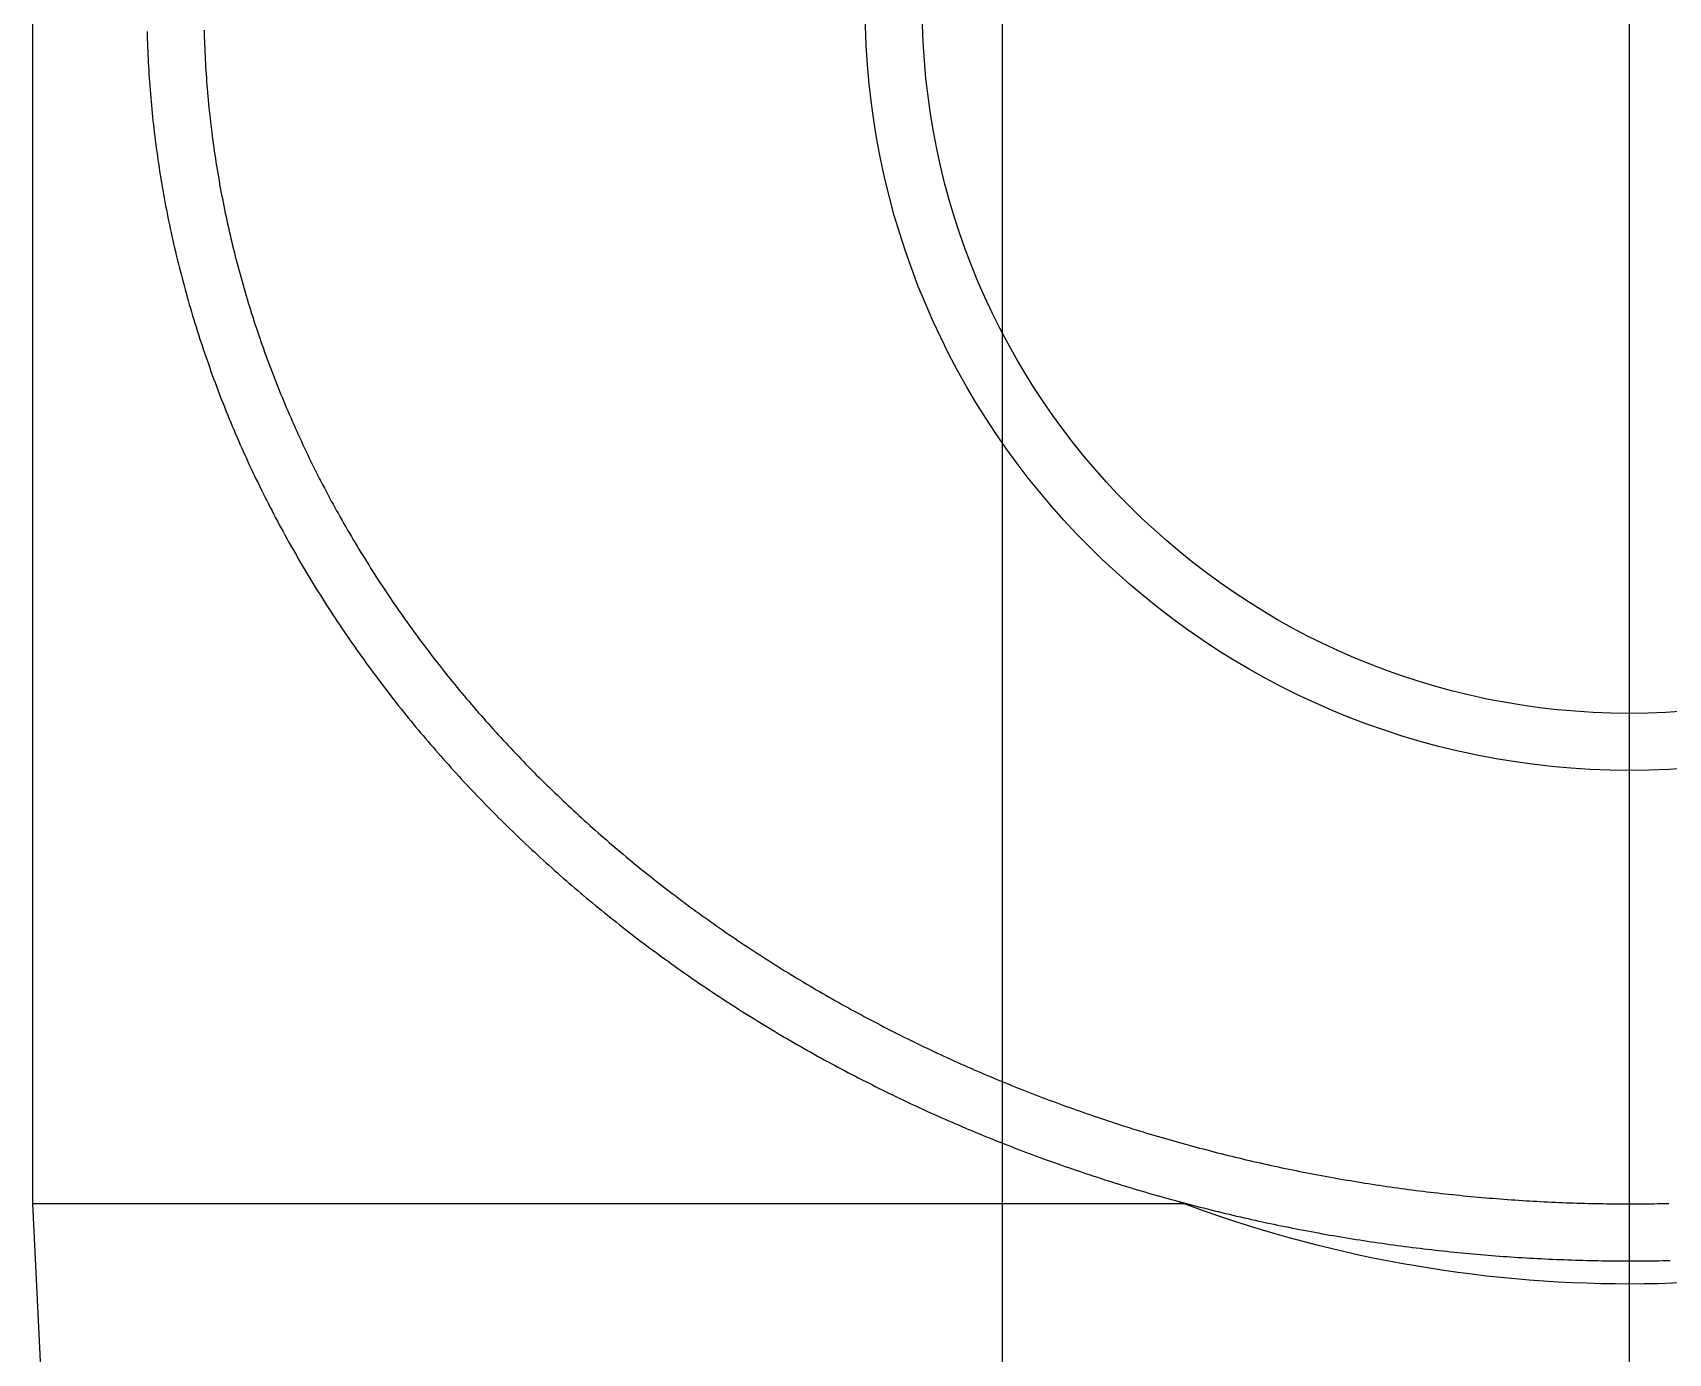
# Model space of a CAD drawing. Extents: x -33.7 to 31.6, y -34.1 to 11.8.
# Drawn here: x 16.13 to 23.3, y -5.9 to -0.12 of the extents above; entities that cross this region are included whole.
import ezdxf

# ---------------------------------------------------------------- set-up
doc = ezdxf.new("R2010")
doc.units = 0
doc.linetypes.add('CENTER', pattern=[50.8, 31.75, -6.35, 6.35, -6.35])
doc.linetypes.add('DASHED', pattern=[19.05, 12.7, -6.35])
doc.layers.get('0').update_dxf_attribs({"linetype": 'CONTINUOUS'})
doc.layers.add('CENTER', color=1, linetype='CENTER')

msp = doc.modelspace()

# ---------------------------------------------------------------- linework, layer by layer
at = {"color": 3, "linetype": 'DASHED'}
msp.add_line((20.3824, 6.25), (20.3824, -16.25), dxfattribs=at)
at = {"color": 7, "linetype": 'CONTINUOUS'}
for p, q in [((16.1324, -5.25), (16.1324, 5.25)), ((21.1837, -5.25), (16.1324, -5.25)), ((16.2324, -7.25), (16.1324, -5.25))]:
    msp.add_line(p, q, dxfattribs=at)
at = {"color": 7}
for points in [[(16.6338, -0.1109, 0), (16.6342, -0.1279, 0), (16.6347, -0.145, 0), (16.6353, -0.1621, 0), (16.6359, -0.1791, 0), (16.6366, -0.1962, 0), (16.6374, -0.2132, 0), (16.6382, -0.2303, 0), (16.6391, -0.2473, 0), (16.64, -0.2644, 0), (16.641, -0.2814, 0), (16.6421, -0.2984, 0), (16.6432, -0.3155, 0), (16.6444, -0.3325, 0), (16.6456, -0.3495, 0), (16.647, -0.3665, 0), (16.6483, -0.3836, 0), (16.6498, -0.4006, 0), (16.6513, -0.4176, 0), (16.6528, -0.4346, 0), (16.6545, -0.4516, 0), (16.6561, -0.4686, 0), (16.6579, -0.4856, 0), (16.6597, -0.5026, 0), (16.6616, -0.5196, 0), (16.6635, -0.5365, 0), (16.6655, -0.5535, 0), (16.6676, -0.5705, 0), (16.6697, -0.5874, 0), (16.6719, -0.6044, 0), (16.6741, -0.6213, 0), (16.6764, -0.6382, 0), (16.6788, -0.6552, 0), (16.6812, -0.6721, 0), (16.6837, -0.689, 0), (16.6863, -0.7059, 0), (16.6889, -0.7228, 0), (16.6915, -0.7397, 0), (16.6943, -0.7566, 0), (16.6971, -0.7734, 0), (16.6999, -0.7903, 0), (16.7029, -0.8072, 0), (16.7058, -0.824, 0), (16.7089, -0.8408, 0), (16.712, -0.8576, 0), (16.7151, -0.8745, 0), (16.7184, -0.8913, 0), (16.7217, -0.9081, 0), (16.725, -0.9248, 0), (16.7284, -0.9416, 0), (16.7319, -0.9584, 0), (16.7354, -0.9751, 0), (16.739, -0.9919, 0), (16.7427, -1.0086, 0), (16.7464, -1.0253, 0), (16.7502, -1.042, 0), (16.754, -1.0587, 0), (16.7579, -1.0754, 0), (16.7619, -1.092, 0), (16.7659, -1.1087, 0), (16.77, -1.1253, 0), (16.7741, -1.142, 0), (16.7783, -1.1585, 0), (16.7826, -1.1751, 0), (16.7869, -1.1917, 0), (16.7913, -1.2083, 0), (16.7957, -1.2248, 0), (16.8002, -1.2414, 0), (16.8048, -1.2579, 0), (16.8094, -1.2744, 0), (16.8141, -1.2909, 0), (16.8188, -1.3074, 0), (16.8236, -1.3238, 0), (16.8284, -1.3403, 0), (16.8334, -1.3567, 0), (16.8383, -1.3731, 0), (16.8434, -1.3895, 0), (16.8484, -1.4058, 0), (16.8536, -1.4222, 0), (16.8588, -1.4385, 0), (16.8641, -1.4548, 0), (16.8694, -1.4711, 0), (16.8747, -1.4874, 0), (16.8802, -1.5037, 0), (16.8857, -1.5199, 0), (16.8912, -1.5361, 0), (16.8968, -1.5523, 0), (16.9025, -1.5685, 0), (16.9082, -1.5847, 0), (16.914, -1.6009, 0), (16.9198, -1.617, 0), (16.9257, -1.6331, 0), (16.9316, -1.6491, 0), (16.9376, -1.6652, 0), (16.9437, -1.6813, 0), (16.9498, -1.6973, 0), (16.956, -1.7133, 0), (16.9622, -1.7292, 0), (16.9685, -1.7452, 0), (16.9748, -1.7611, 0), (16.9812, -1.777, 0), (16.9876, -1.7929, 0), (16.9941, -1.8088, 0), (17.0006, -1.8246, 0), (17.0072, -1.8404, 0), (17.0139, -1.8562, 0), (17.0206, -1.872, 0), (17.0274, -1.8878, 0), (17.0342, -1.9035, 0), (17.0411, -1.9192, 0), (17.048, -1.9348, 0), (17.055, -1.9505, 0), (17.062, -1.9661, 0), (17.0691, -1.9817, 0), (17.0762, -1.9973, 0), (17.0834, -2.0128, 0), (17.0906, -2.0283, 0), (17.0979, -2.0438, 0), (17.1053, -2.0593, 0), (17.1127, -2.0747, 0), (17.1201, -2.0901, 0), (17.1276, -2.1055, 0), (17.1352, -2.1209, 0), (17.1428, -2.1362, 0), (17.1504, -2.1515, 0), (17.1581, -2.1668, 0), (17.1659, -2.182, 0), (17.1737, -2.1973, 0), (17.1815, -2.2125, 0), (17.1895, -2.2276, 0), (17.1974, -2.2428, 0), (17.2054, -2.2578, 0), (17.2135, -2.2729, 0), (17.2216, -2.288, 0), (17.2297, -2.303, 0), (17.2379, -2.318, 0), (17.2461, -2.3329, 0), (17.2544, -2.3478, 0), (17.2628, -2.3627, 0), (17.2712, -2.3776, 0), (17.2796, -2.3924, 0), (17.2881, -2.4072, 0), (17.2966, -2.422, 0), (17.3052, -2.4367, 0), (17.3138, -2.4514, 0), (17.3225, -2.4661, 0), (17.3312, -2.4807, 0), (17.34, -2.4953, 0), (17.3488, -2.5099, 0), (17.3576, -2.5245, 0), (17.3665, -2.539, 0), (17.3755, -2.5535, 0), (17.3845, -2.5679, 0), (17.3935, -2.5824, 0), (17.4026, -2.5968, 0), (17.4117, -2.6111, 0), (17.4209, -2.6254, 0), (17.4301, -2.6397, 0), (17.4393, -2.654, 0), (17.4486, -2.6683, 0), (17.458, -2.6824, 0), (17.4674, -2.6966, 0), (17.4768, -2.7107, 0), (17.4863, -2.7249, 0), (17.4958, -2.7389, 0), (17.5054, -2.753, 0), (17.515, -2.767, 0), (17.5246, -2.7809, 0), (17.5343, -2.7949, 0), (17.544, -2.8088, 0), (17.5538, -2.8227, 0), (17.5636, -2.8365, 0), (17.5735, -2.8503, 0), (17.5834, -2.8641, 0), (17.5933, -2.8779, 0), (17.6033, -2.8916, 0), (17.6133, -2.9052, 0), (17.6234, -2.9189, 0), (17.6335, -2.9325, 0), (17.6436, -2.9461, 0), (17.6538, -2.9596, 0), (17.664, -2.9731, 0), (17.6743, -2.9866, 0), (17.6846, -3, 0), (17.6949, -3.0134, 0), (17.7053, -3.0268, 0), (17.7157, -3.0401, 0), (17.7262, -3.0534, 0), (17.7367, -3.0667, 0), (17.7472, -3.0799, 0), (17.7578, -3.0931, 0), (17.7684, -3.1063, 0), (17.779, -3.1194, 0), (17.7897, -3.1325, 0), (17.8005, -3.1456, 0), (17.8112, -3.1586, 0), (17.822, -3.1716, 0), (17.8329, -3.1846, 0), (17.8437, -3.1975, 0), (17.8547, -3.2104, 0), (17.8656, -3.2232, 0), (17.8766, -3.236, 0), (17.8876, -3.2488, 0), (17.8987, -3.2616, 0), (17.9098, -3.2743, 0), (17.9209, -3.2869, 0), (17.9321, -3.2996, 0), (17.9433, -3.3122, 0), (17.9545, -3.3248, 0), (17.9658, -3.3373, 0), (17.9771, -3.3498, 0), (17.9885, -3.3623, 0), (17.9999, -3.3747, 0), (18.0113, -3.3872, 0), (18.0228, -3.3995, 0), (18.0343, -3.4119, 0), (18.0458, -3.4242, 0), (18.0574, -3.4364, 0), (18.069, -3.4487, 0), (18.0806, -3.4609, 0), (18.0923, -3.473, 0), (18.104, -3.4851, 0), (18.1157, -3.4973, 0), (18.1275, -3.5093, 0), (18.1393, -3.5213, 0), (18.1512, -3.5333, 0), (18.1631, -3.5453, 0), (18.175, -3.5572, 0), (18.1869, -3.5691, 0), (18.1989, -3.5809, 0), (18.2109, -3.5928, 0), (18.223, -3.6045, 0), (18.235, -3.6163, 0), (18.2472, -3.628, 0), (18.2593, -3.6397, 0), (18.2715, -3.6513, 0), (18.2837, -3.6629, 0), (18.2959, -3.6745, 0), (18.3082, -3.686, 0), (18.3205, -3.6975, 0), (18.3329, -3.709, 0), (18.3452, -3.7204, 0), (18.3576, -3.7318, 0), (18.3701, -3.7432, 0), (18.3826, -3.7545, 0), (18.3951, -3.7658, 0), (18.4076, -3.7771, 0), (18.4201, -3.7883, 0), (18.4327, -3.7995, 0), (18.4454, -3.8106, 0), (18.458, -3.8217, 0), (18.4707, -3.8328, 0), (18.4834, -3.8439, 0), (18.4962, -3.8549, 0), (18.509, -3.8659, 0), (18.5218, -3.8768, 0), (18.5346, -3.8877, 0), (18.5475, -3.8986, 0), (18.5604, -3.9094, 0), (18.5733, -3.9202, 0), (18.5863, -3.9309, 0), (18.5992, -3.9417, 0), (18.6123, -3.9524, 0), (18.6253, -3.963, 0), (18.6384, -3.9736, 0), (18.6515, -3.9842, 0), (18.6646, -3.9947, 0), (18.6778, -4.0053, 0), (18.691, -4.0157, 0), (18.7042, -4.0262, 0), (18.7174, -4.0366, 0), (18.7307, -4.0469, 0), (18.744, -4.0573, 0), (18.7573, -4.0676, 0), (18.7707, -4.0778, 0), (18.7841, -4.088, 0), (18.7975, -4.0982, 0), (18.8109, -4.1084, 0), (18.8244, -4.1185, 0), (18.8379, -4.1286, 0), (18.8514, -4.1386, 0), (18.865, -4.1486, 0), (18.8785, -4.1586, 0), (18.8921, -4.1685, 0), (18.9058, -4.1784, 0), (18.9194, -4.1883, 0), (18.9331, -4.1981, 0), (18.9468, -4.2079, 0), (18.9605, -4.2176, 0), (18.9743, -4.2273, 0), (18.9881, -4.237, 0), (19.0019, -4.2466, 0), (19.0157, -4.2562, 0), (19.0296, -4.2658, 0), (19.0434, -4.2754, 0), (19.0573, -4.2848, 0), (19.0713, -4.2943, 0), (19.0852, -4.3037, 0), (19.0992, -4.3131, 0), (19.1132, -4.3224, 0), (19.1272, -4.3318, 0), (19.1413, -4.341, 0), (19.1554, -4.3503, 0), (19.1695, -4.3595, 0), (19.1836, -4.3686, 0), (19.1977, -4.3778, 0), (19.2119, -4.3868, 0), (19.2261, -4.3959, 0), (19.2403, -4.4049, 0), (19.2545, -4.4139, 0), (19.2688, -4.4228, 0), (19.2831, -4.4317, 0), (19.2974, -4.4406, 0), (19.3117, -4.4494, 0), (19.326, -4.4582, 0), (19.3404, -4.467, 0), (19.3548, -4.4757, 0), (19.3692, -4.4844, 0), (19.3836, -4.493, 0), (19.3981, -4.5016, 0), (19.4125, -4.5102, 0), (19.427, -4.5188, 0), (19.4415, -4.5273, 0), (19.4561, -4.5357, 0), (19.4706, -4.5441, 0), (19.4852, -4.5525, 0), (19.4998, -4.5609, 0), (19.5144, -4.5692, 0), (19.5291, -4.5774, 0), (19.5437, -4.5857, 0), (19.5584, -4.5939, 0), (19.5731, -4.6021, 0), (19.5878, -4.6102, 0), (19.6025, -4.6183, 0), (19.6173, -4.6263, 0), (19.632, -4.6343, 0), (19.6468, -4.6423, 0), (19.6616, -4.6502, 0), (19.6765, -4.6581, 0), (19.6913, -4.666, 0), (19.7062, -4.6738, 0), (19.721, -4.6816, 0), (19.7359, -4.6894, 0), (19.7508, -4.6971, 0), (19.7658, -4.7047, 0), (19.7807, -4.7124, 0), (19.7957, -4.72, 0), (19.8107, -4.7275, 0), (19.8257, -4.7351, 0), (19.8407, -4.7425, 0), (19.8557, -4.75, 0), (19.8708, -4.7574, 0), (19.8858, -4.7648, 0), (19.9009, -4.7721, 0), (19.916, -4.7794, 0), (19.9311, -4.7867, 0), (19.9462, -4.7939, 0), (19.9614, -4.8011, 0), (19.9765, -4.8082, 0), (19.9917, -4.8153, 0), (20.0069, -4.8224, 0), (20.0221, -4.8294, 0), (20.0373, -4.8364, 0), (20.0526, -4.8434, 0), (20.0678, -4.8503, 0), (20.0831, -4.8572, 0), (20.0984, -4.864, 0), (20.1136, -4.8708, 0), (20.129, -4.8776, 0), (20.1443, -4.8844, 0), (20.1596, -4.891, 0), (20.175, -4.8977, 0), (20.1903, -4.9043, 0), (20.2057, -4.9109, 0), (20.2211, -4.9175, 0), (20.2365, -4.924, 0), (20.2519, -4.9305, 0), (20.2674, -4.9369, 0), (20.2828, -4.9433, 0), (20.2983, -4.9497, 0), (20.3138, -4.956, 0), (20.3293, -4.9623, 0), (20.3448, -4.9685, 0), (20.3603, -4.9747, 0), (20.3758, -4.9809, 0), (20.3914, -4.987, 0), (20.4069, -4.9931, 0), (20.4225, -4.9992, 0), (20.4381, -5.0053, 0), (20.4537, -5.0112, 0), (20.4693, -5.0172, 0), (20.4849, -5.0231, 0), (20.5006, -5.029, 0), (20.5162, -5.0348, 0), (20.5319, -5.0406, 0), (20.5476, -5.0464, 0), (20.5632, -5.0521, 0), (20.5789, -5.0578, 0), (20.5947, -5.0635, 0), (20.6104, -5.0691, 0), (20.6261, -5.0747, 0), (20.6419, -5.0803, 0), (20.6576, -5.0858, 0), (20.6734, -5.0912, 0), (20.6892, -5.0967, 0), (20.705, -5.1021, 0), (20.7208, -5.1074, 0), (20.7366, -5.1128, 0), (20.7524, -5.1181, 0), (20.7683, -5.1233, 0), (20.7841, -5.1285, 0), (20.8, -5.1337, 0), (20.8159, -5.1388, 0), (20.8317, -5.144, 0), (20.8476, -5.149, 0), (20.8636, -5.154, 0), (20.8795, -5.159, 0), (20.8954, -5.164, 0), (20.9113, -5.1689, 0), (20.9273, -5.1738, 0), (20.9433, -5.1787, 0), (20.9592, -5.1835, 0), (20.9752, -5.1883, 0), (20.9912, -5.193, 0), (21.0072, -5.1977, 0), (21.0232, -5.2024, 0), (21.0392, -5.207, 0), (21.0553, -5.2116, 0), (21.0713, -5.2161, 0), (21.0874, -5.2207, 0), (21.1034, -5.2252, 0), (21.1195, -5.2296, 0), (21.1356, -5.234, 0), (21.1517, -5.2384, 0), (21.1678, -5.2427, 0), (21.1839, -5.247, 0), (21.2, -5.2513, 0), (21.2161, -5.2555, 0), (21.2323, -5.2597, 0), (21.2484, -5.2639, 0), (21.2646, -5.268, 0), (21.2807, -5.2721, 0), (21.2969, -5.2761, 0), (21.3131, -5.2801, 0), (21.3293, -5.2841, 0), (21.3454, -5.2881, 0), (21.3617, -5.2919, 0), (21.3779, -5.2958, 0), (21.3941, -5.2996, 0), (21.4103, -5.3034, 0), (21.4266, -5.3072, 0), (21.4428, -5.3109, 0), (21.4591, -5.3146, 0), (21.4753, -5.3182, 0), (21.4916, -5.3219, 0), (21.5079, -5.3254, 0), (21.5242, -5.329, 0), (21.5405, -5.3325, 0), (21.5568, -5.3359, 0), (21.5731, -5.3394, 0), (21.5894, -5.3428, 0), (21.6057, -5.3461, 0), (21.622, -5.3494, 0), (21.6384, -5.3527, 0), (21.6547, -5.356, 0), (21.6711, -5.3592, 0), (21.6874, -5.3624, 0), (21.7038, -5.3655, 0), (21.7202, -5.3686, 0), (21.7365, -5.3717, 0), (21.7529, -5.3747, 0), (21.7693, -5.3777, 0), (21.7857, -5.3807, 0), (21.8021, -5.3836, 0), (21.8185, -5.3865, 0), (21.835, -5.3893, 0), (21.8514, -5.3921, 0), (21.8678, -5.3949, 0), (21.8842, -5.3976, 0), (21.9007, -5.4003, 0), (21.9171, -5.403, 0), (21.9336, -5.4056, 0), (21.95, -5.4082, 0), (21.9665, -5.4108, 0), (21.983, -5.4133, 0), (21.9994, -5.4158, 0), (22.0159, -5.4182, 0), (22.0324, -5.4207, 0), (22.0489, -5.423, 0), (22.0654, -5.4254, 0), (22.0819, -5.4277, 0), (22.0984, -5.4299, 0), (22.1149, -5.4322, 0), (22.1314, -5.4344, 0), (22.148, -5.4365, 0), (22.1645, -5.4387, 0), (22.181, -5.4408, 0), (22.1975, -5.4428, 0), (22.2141, -5.4448, 0), (22.2306, -5.4468, 0), (22.2472, -5.4487, 0), (22.2637, -5.4507, 0), (22.2803, -5.4525, 0), (22.2968, -5.4543, 0), (22.3134, -5.4562, 0), (22.33, -5.4579, 0), (22.3465, -5.4596, 0), (22.3631, -5.4613, 0), (22.3797, -5.463, 0), (22.3963, -5.4646, 0), (22.4129, -5.4662, 0), (22.4295, -5.4677, 0), (22.4461, -5.4692, 0), (22.4626, -5.4707, 0), (22.4792, -5.4721, 0), (22.4958, -5.4735, 0), (22.5125, -5.4749, 0), (22.5291, -5.4762, 0), (22.5457, -5.4775, 0), (22.5623, -5.4788, 0), (22.5789, -5.48, 0), (22.5955, -5.4812, 0), (22.6121, -5.4823, 0), (22.6288, -5.4835, 0), (22.6454, -5.4845, 0), (22.662, -5.4856, 0), (22.6787, -5.4866, 0), (22.6953, -5.4875, 0), (22.7119, -5.4885, 0), (22.7286, -5.4894, 0), (22.7452, -5.4902, 0), (22.7618, -5.491, 0), (22.7785, -5.4918, 0), (22.7951, -5.4926, 0), (22.8117, -5.4933, 0), (22.8284, -5.494, 0), (22.845, -5.4946, 0), (22.8617, -5.4952, 0), (22.8783, -5.4958, 0), (22.895, -5.4963, 0), (22.9116, -5.4968, 0), (22.9282, -5.4973, 0), (22.9449, -5.4977, 0), (22.9615, -5.4981, 0), (22.9782, -5.4985, 0), (22.9948, -5.4988, 0), (23.0115, -5.4991, 0), (23.0281, -5.4993, 0), (23.0448, -5.4995, 0), (23.0615, -5.4997, 0), (23.0781, -5.4999, 0), (23.0948, -5.5, 0), (23.1114, -5.5, 0), (23.1281, -5.5, 0), (23.1447, -5.5, 0), (23.1614, -5.5, 0), (23.178, -5.4999, 0), (23.1947, -5.4998, 0), (23.2114, -5.4996, 0), (23.228, -5.4995, 0), (23.2447, -5.4992, 0), (23.2613, -5.499, 0), (23.278, -5.4987, 0), (23.2947, -5.4984, 0), (23.3113, -5.498, 0)], [(16.8837, -0.1049, 0), (16.8841, -0.1211, 0), (16.8846, -0.1372, 0), (16.8851, -0.1534, 0), (16.8857, -0.1695, 0), (16.8864, -0.1856, 0), (16.8871, -0.2018, 0), (16.8879, -0.2179, 0), (16.8887, -0.234, 0), (16.8896, -0.2502, 0), (16.8905, -0.2663, 0), (16.8915, -0.2824, 0), (16.8926, -0.2985, 0), (16.8937, -0.3146, 0), (16.8949, -0.3308, 0), (16.8962, -0.3469, 0), (16.8975, -0.363, 0), (16.8988, -0.3791, 0), (16.9003, -0.3952, 0), (16.9017, -0.4113, 0), (16.9033, -0.4274, 0), (16.9049, -0.4435, 0), (16.9065, -0.4595, 0), (16.9082, -0.4756, 0), (16.91, -0.4917, 0), (16.9118, -0.5078, 0), (16.9137, -0.5238, 0), (16.9157, -0.5399, 0), (16.9177, -0.5559, 0), (16.9198, -0.572, 0), (16.9219, -0.588, 0), (16.9241, -0.604, 0), (16.9263, -0.6201, 0), (16.9286, -0.6361, 0), (16.931, -0.6521, 0), (16.9334, -0.6681, 0), (16.9358, -0.6841, 0), (16.9384, -0.7001, 0), (16.941, -0.7161, 0), (16.9436, -0.7321, 0), (16.9463, -0.748, 0), (16.9491, -0.764, 0), (16.9519, -0.7799, 0), (16.9548, -0.7959, 0), (16.9577, -0.8118, 0), (16.9607, -0.8277, 0), (16.9638, -0.8436, 0), (16.9669, -0.8595, 0), (16.9701, -0.8754, 0), (16.9733, -0.8913, 0), (16.9766, -0.9072, 0), (16.9799, -0.9231, 0), (16.9833, -0.9389, 0), (16.9868, -0.9548, 0), (16.9903, -0.9706, 0), (16.9939, -0.9864, 0), (16.9975, -1.0022, 0), (17.0012, -1.018, 0), (17.005, -1.0338, 0), (17.0088, -1.0496, 0), (17.0127, -1.0654, 0), (17.0166, -1.0811, 0), (17.0206, -1.0969, 0), (17.0246, -1.1126, 0), (17.0287, -1.1283, 0), (17.0328, -1.144, 0), (17.0371, -1.1597, 0), (17.0413, -1.1754, 0), (17.0456, -1.191, 0), (17.05, -1.2067, 0), (17.0545, -1.2223, 0), (17.0589, -1.2379, 0), (17.0635, -1.2535, 0), (17.0681, -1.2691, 0), (17.0728, -1.2847, 0), (17.0775, -1.3002, 0), (17.0822, -1.3158, 0), (17.0871, -1.3313, 0), (17.0919, -1.3468, 0), (17.0969, -1.3623, 0), (17.1019, -1.3778, 0), (17.1069, -1.3932, 0), (17.112, -1.4087, 0), (17.1172, -1.4241, 0), (17.1224, -1.4395, 0), (17.1276, -1.4549, 0), (17.133, -1.4703, 0), (17.1383, -1.4856, 0), (17.1437, -1.501, 0), (17.1492, -1.5163, 0), (17.1548, -1.5316, 0), (17.1603, -1.5469, 0), (17.166, -1.5621, 0), (17.1717, -1.5774, 0), (17.1774, -1.5926, 0), (17.1832, -1.6078, 0), (17.1891, -1.623, 0), (17.195, -1.6381, 0), (17.2009, -1.6533, 0), (17.2069, -1.6684, 0), (17.213, -1.6835, 0), (17.2191, -1.6986, 0), (17.2253, -1.7136, 0), (17.2315, -1.7287, 0), (17.2378, -1.7437, 0), (17.2441, -1.7587, 0), (17.2505, -1.7737, 0), (17.2569, -1.7886, 0), (17.2634, -1.8036, 0), (17.2699, -1.8185, 0), (17.2765, -1.8334, 0), (17.2831, -1.8482, 0), (17.2898, -1.8631, 0), (17.2965, -1.8779, 0), (17.3033, -1.8927, 0), (17.3101, -1.9075, 0), (17.317, -1.9222, 0), (17.3239, -1.9369, 0), (17.3309, -1.9516, 0), (17.3379, -1.9663, 0), (17.345, -1.9809, 0), (17.3521, -1.9956, 0), (17.3593, -2.0102, 0), (17.3665, -2.0248, 0), (17.3738, -2.0393, 0), (17.3811, -2.0538, 0), (17.3885, -2.0683, 0), (17.3959, -2.0828, 0), (17.4034, -2.0972, 0), (17.4109, -2.1117, 0), (17.4185, -2.1261, 0), (17.4261, -2.1404, 0), (17.4338, -2.1548, 0), (17.4415, -2.1691, 0), (17.4492, -2.1833, 0), (17.457, -2.1976, 0), (17.4649, -2.2118, 0), (17.4728, -2.226, 0), (17.4807, -2.2402, 0), (17.4887, -2.2543, 0), (17.4967, -2.2685, 0), (17.5048, -2.2825, 0), (17.5129, -2.2966, 0), (17.5211, -2.3106, 0), (17.5293, -2.3246, 0), (17.5375, -2.3386, 0), (17.5458, -2.3525, 0), (17.5542, -2.3664, 0), (17.5626, -2.3803, 0), (17.571, -2.3942, 0), (17.5795, -2.408, 0), (17.588, -2.4218, 0), (17.5966, -2.4356, 0), (17.6052, -2.4493, 0), (17.6138, -2.463, 0), (17.6225, -2.4767, 0), (17.6312, -2.4904, 0), (17.64, -2.504, 0), (17.6488, -2.5176, 0), (17.6577, -2.5312, 0), (17.6666, -2.5447, 0), (17.6756, -2.5582, 0), (17.6845, -2.5717, 0), (17.6936, -2.5851, 0), (17.7027, -2.5985, 0), (17.7118, -2.6119, 0), (17.7209, -2.6253, 0), (17.7301, -2.6386, 0), (17.7394, -2.6519, 0), (17.7486, -2.6652, 0), (17.758, -2.6784, 0), (17.7673, -2.6916, 0), (17.7767, -2.7048, 0), (17.7862, -2.7179, 0), (17.7956, -2.731, 0), (17.8052, -2.7441, 0), (17.8147, -2.7572, 0), (17.8243, -2.7702, 0), (17.834, -2.7832, 0), (17.8436, -2.7961, 0), (17.8534, -2.809, 0), (17.8631, -2.8219, 0), (17.8729, -2.8348, 0), (17.8827, -2.8476, 0), (17.8926, -2.8604, 0), (17.9025, -2.8732, 0), (17.9125, -2.8859, 0), (17.9225, -2.8986, 0), (17.9325, -2.9113, 0), (17.9425, -2.9239, 0), (17.9526, -2.9365, 0), (17.9628, -2.9491, 0), (17.9729, -2.9616, 0), (17.9832, -2.9741, 0), (17.9934, -2.9866, 0), (18.0037, -2.999, 0), (18.014, -3.0114, 0), (18.0244, -3.0238, 0), (18.0347, -3.0362, 0), (18.0452, -3.0485, 0), (18.0556, -3.0608, 0), (18.0661, -3.073, 0), (18.0767, -3.0852, 0), (18.0873, -3.0974, 0), (18.0979, -3.1096, 0), (18.1085, -3.1217, 0), (18.1192, -3.1338, 0), (18.1299, -3.1458, 0), (18.1407, -3.1579, 0), (18.1514, -3.1699, 0), (18.1623, -3.1818, 0), (18.1731, -3.1938, 0), (18.184, -3.2056, 0), (18.195, -3.2175, 0), (18.2059, -3.2293, 0), (18.2169, -3.2411, 0), (18.2279, -3.2529, 0), (18.239, -3.2647, 0), (18.2501, -3.2763, 0), (18.2613, -3.288, 0), (18.2724, -3.2997, 0), (18.2836, -3.3113, 0), (18.2949, -3.3228, 0), (18.3061, -3.3344, 0), (18.3174, -3.3459, 0), (18.3288, -3.3574, 0), (18.3401, -3.3688, 0), (18.3516, -3.3802, 0), (18.363, -3.3916, 0), (18.3745, -3.403, 0), (18.386, -3.4143, 0), (18.3975, -3.4256, 0), (18.4091, -3.4368, 0), (18.4207, -3.448, 0), (18.4323, -3.4592, 0), (18.444, -3.4704, 0), (18.4557, -3.4815, 0), (18.4674, -3.4926, 0), (18.4792, -3.5036, 0), (18.491, -3.5146, 0), (18.5028, -3.5256, 0), (18.5146, -3.5366, 0), (18.5265, -3.5475, 0), (18.5384, -3.5584, 0), (18.5504, -3.5692, 0), (18.5624, -3.58, 0), (18.5744, -3.5908, 0), (18.5864, -3.6016, 0), (18.5985, -3.6123, 0), (18.6106, -3.623, 0), (18.6227, -3.6337, 0), (18.6349, -3.6443, 0), (18.6471, -3.6549, 0), (18.6593, -3.6654, 0), (18.6716, -3.6759, 0), (18.6838, -3.6864, 0), (18.6962, -3.6969, 0), (18.7085, -3.7073, 0), (18.7209, -3.7177, 0), (18.7333, -3.7281, 0), (18.7457, -3.7384, 0), (18.7582, -3.7487, 0), (18.7707, -3.7589, 0), (18.7832, -3.7691, 0), (18.7957, -3.7793, 0), (18.8083, -3.7895, 0), (18.8209, -3.7996, 0), (18.8335, -3.8097, 0), (18.8462, -3.8197, 0), (18.8589, -3.8298, 0), (18.8716, -3.8397, 0), (18.8843, -3.8497, 0), (18.8971, -3.8596, 0), (18.9099, -3.8695, 0), (18.9227, -3.8793, 0), (18.9356, -3.8891, 0), (18.9484, -3.8989, 0), (18.9613, -3.9087, 0), (18.9743, -3.9184, 0), (18.9872, -3.9281, 0), (19.0002, -3.9377, 0), (19.0132, -3.9473, 0), (19.0263, -3.9569, 0), (19.0393, -3.9664, 0), (19.0524, -3.9759, 0), (19.0655, -3.9854, 0), (19.0787, -3.9948, 0), (19.0918, -4.0042, 0), (19.105, -4.0136, 0), (19.1182, -4.0229, 0), (19.1315, -4.0322, 0), (19.1447, -4.0415, 0), (19.158, -4.0507, 0), (19.1714, -4.0599, 0), (19.1847, -4.0691, 0), (19.1981, -4.0782, 0), (19.2114, -4.0873, 0), (19.2249, -4.0963, 0), (19.2383, -4.1054, 0), (19.2518, -4.1143, 0), (19.2652, -4.1233, 0), (19.2787, -4.1322, 0), (19.2923, -4.1411, 0), (19.3058, -4.1499, 0), (19.3194, -4.1588, 0), (19.333, -4.1675, 0), (19.3466, -4.1763, 0), (19.3603, -4.185, 0), (19.3739, -4.1936, 0), (19.3876, -4.2023, 0), (19.4013, -4.2109, 0), (19.4151, -4.2195, 0), (19.4288, -4.228, 0), (19.4426, -4.2365, 0), (19.4564, -4.2449, 0), (19.4702, -4.2534, 0), (19.4841, -4.2618, 0), (19.4979, -4.2701, 0), (19.5118, -4.2784, 0), (19.5257, -4.2867, 0), (19.5397, -4.295, 0), (19.5536, -4.3032, 0), (19.5676, -4.3113, 0), (19.5816, -4.3195, 0), (19.5956, -4.3276, 0), (19.6096, -4.3357, 0), (19.6237, -4.3437, 0), (19.6377, -4.3517, 0), (19.6518, -4.3597, 0), (19.6659, -4.3676, 0), (19.68, -4.3755, 0), (19.6942, -4.3834, 0), (19.7084, -4.3912, 0), (19.7225, -4.399, 0), (19.7367, -4.4067, 0), (19.751, -4.4144, 0), (19.7652, -4.4221, 0), (19.7795, -4.4297, 0), (19.7937, -4.4374, 0), (19.808, -4.4449, 0), (19.8223, -4.4525, 0), (19.8367, -4.46, 0), (19.851, -4.4674, 0), (19.8654, -4.4748, 0), (19.8798, -4.4822, 0), (19.8942, -4.4896, 0), (19.9086, -4.4969, 0), (19.923, -4.5042, 0), (19.9375, -4.5114, 0), (19.9519, -4.5187, 0), (19.9664, -4.5258, 0), (19.9809, -4.533, 0), (19.9954, -4.5401, 0), (20.01, -4.5472, 0), (20.0245, -4.5542, 0), (20.0391, -4.5612, 0), (20.0537, -4.5681, 0), (20.0683, -4.5751, 0), (20.0829, -4.5819, 0), (20.0975, -4.5888, 0), (20.1121, -4.5956, 0), (20.1268, -4.6024, 0), (20.1415, -4.6091, 0), (20.1561, -4.6159, 0), (20.1709, -4.6225, 0), (20.1856, -4.6292, 0), (20.2003, -4.6358, 0), (20.215, -4.6423, 0), (20.2298, -4.6489, 0), (20.2446, -4.6554, 0), (20.2594, -4.6618, 0), (20.2742, -4.6682, 0), (20.289, -4.6746, 0), (20.3038, -4.681, 0), (20.3187, -4.6873, 0), (20.3335, -4.6936, 0), (20.3484, -4.6998, 0), (20.3633, -4.706, 0), (20.3782, -4.7122, 0), (20.3931, -4.7183, 0), (20.4081, -4.7244, 0), (20.423, -4.7305, 0), (20.438, -4.7365, 0), (20.4529, -4.7425, 0), (20.4679, -4.7485, 0), (20.4829, -4.7544, 0), (20.4979, -4.7603, 0), (20.513, -4.7661, 0), (20.528, -4.772, 0), (20.5431, -4.7778, 0), (20.5581, -4.7835, 0), (20.5732, -4.7892, 0), (20.5883, -4.7949, 0), (20.6034, -4.8005, 0), (20.6185, -4.8061, 0), (20.6336, -4.8117, 0), (20.6488, -4.8172, 0), (20.6639, -4.8227, 0), (20.6791, -4.8282, 0), (20.6943, -4.8336, 0), (20.7095, -4.839, 0), (20.7247, -4.8444, 0), (20.7399, -4.8497, 0), (20.7551, -4.855, 0), (20.7703, -4.8602, 0), (20.7856, -4.8654, 0), (20.8008, -4.8706, 0), (20.8161, -4.8757, 0), (20.8314, -4.8808, 0), (20.8467, -4.8859, 0), (20.862, -4.891, 0), (20.8773, -4.896, 0), (20.8927, -4.9009, 0), (20.908, -4.9059, 0), (20.9233, -4.9108, 0), (20.9387, -4.9156, 0), (20.9541, -4.9204, 0), (20.9695, -4.9252, 0), (20.9849, -4.93, 0), (21.0003, -4.9347, 0), (21.0157, -4.9394, 0), (21.0311, -4.944, 0), (21.0465, -4.9486, 0), (21.062, -4.9532, 0), (21.0774, -4.9578, 0), (21.0929, -4.9623, 0), (21.1084, -4.9668, 0), (21.1239, -4.9712, 0), (21.1394, -4.9756, 0), (21.1549, -4.98, 0), (21.1704, -4.9843, 0), (21.1859, -4.9886, 0), (21.2015, -4.9928, 0), (21.217, -4.9971, 0), (21.2325, -5.0013, 0), (21.2481, -5.0054, 0), (21.2637, -5.0095, 0), (21.2793, -5.0136, 0), (21.2949, -5.0177, 0), (21.3105, -5.0217, 0), (21.3261, -5.0257, 0), (21.3417, -5.0296, 0), (21.3573, -5.0335, 0), (21.3729, -5.0374, 0), (21.3886, -5.0413, 0), (21.4042, -5.0451, 0), (21.4199, -5.0488, 0), (21.4356, -5.0526, 0), (21.4512, -5.0563, 0), (21.4669, -5.0599, 0), (21.4826, -5.0636, 0), (21.4983, -5.0672, 0), (21.514, -5.0707, 0), (21.5298, -5.0743, 0), (21.5455, -5.0777, 0), (21.5612, -5.0812, 0), (21.577, -5.0846, 0), (21.5927, -5.088, 0), (21.6085, -5.0914, 0), (21.6242, -5.0947, 0), (21.64, -5.0979, 0), (21.6558, -5.1012, 0), (21.6716, -5.1044, 0), (21.6874, -5.1076, 0), (21.7032, -5.1107, 0), (21.719, -5.1138, 0), (21.7348, -5.1169, 0), (21.7506, -5.1199, 0), (21.7664, -5.1229, 0), (21.7823, -5.1259, 0), (21.7981, -5.1288, 0), (21.814, -5.1317, 0), (21.8298, -5.1346, 0), (21.8457, -5.1374, 0), (21.8615, -5.1402, 0), (21.8774, -5.1429, 0), (21.8933, -5.1456, 0), (21.9092, -5.1483, 0), (21.9251, -5.151, 0), (21.941, -5.1536, 0), (21.9569, -5.1562, 0), (21.9728, -5.1587, 0), (21.9887, -5.1612, 0), (22.0046, -5.1637, 0), (22.0205, -5.1662, 0), (22.0365, -5.1685, 0), (22.0524, -5.1709, 0), (22.0684, -5.1733, 0), (22.0843, -5.1756, 0), (22.1003, -5.1778, 0), (22.1162, -5.18, 0), (22.1322, -5.1822, 0), (22.1482, -5.1844, 0), (22.1641, -5.1865, 0), (22.1801, -5.1886, 0), (22.1961, -5.1907, 0), (22.2121, -5.1927, 0), (22.2281, -5.1947, 0), (22.2441, -5.1966, 0), (22.2601, -5.1985, 0), (22.2761, -5.2004, 0), (22.2921, -5.2023, 0), (22.3081, -5.2041, 0), (22.3241, -5.2058, 0), (22.3401, -5.2076, 0), (22.3561, -5.2093, 0), (22.3722, -5.211, 0), (22.3882, -5.2126, 0), (22.4042, -5.2142, 0), (22.4203, -5.2157, 0), (22.4363, -5.2173, 0), (22.4524, -5.2188, 0), (22.4684, -5.2202, 0), (22.4845, -5.2217, 0), (22.5005, -5.223, 0), (22.5166, -5.2244, 0), (22.5327, -5.2257, 0), (22.5487, -5.227, 0), (22.5648, -5.2283, 0), (22.5809, -5.2295, 0), (22.5969, -5.2306, 0), (22.613, -5.2318, 0), (22.6291, -5.2329, 0), (22.6452, -5.234, 0), (22.6613, -5.235, 0), (22.6773, -5.236, 0), (22.6934, -5.237, 0), (22.7095, -5.2379, 0), (22.7256, -5.2388, 0), (22.7417, -5.2397, 0), (22.7578, -5.2405, 0), (22.7739, -5.2413, 0), (22.79, -5.2421, 0), (22.8061, -5.2428, 0), (22.8222, -5.2435, 0), (22.8383, -5.2442, 0), (22.8544, -5.2448, 0), (22.8705, -5.2454, 0), (22.8866, -5.2459, 0), (22.9027, -5.2465, 0), (22.9188, -5.2469, 0), (22.9349, -5.2474, 0), (22.951, -5.2478, 0), (22.9671, -5.2482, 0), (22.9832, -5.2485, 0), (22.9993, -5.2488, 0), (23.0154, -5.2491, 0), (23.0315, -5.2493, 0), (23.0477, -5.2496, 0), (23.0638, -5.2497, 0), (23.0799, -5.2499, 0), (23.096, -5.25, 0), (23.1121, -5.25, 0), (23.1282, -5.25, 0), (23.1443, -5.25, 0), (23.1604, -5.25, 0), (23.1766, -5.2499, 0), (23.1927, -5.2498, 0), (23.2088, -5.2497, 0), (23.2249, -5.2495, 0), (23.241, -5.2493, 0), (23.2572, -5.249, 0), (23.2733, -5.2487, 0), (23.2894, -5.2484, 0), (23.3055, -5.248, 0)]]:
    msp.add_polyline3d(points, dxfattribs=at)
at = {"color": 7, "linetype": 'CONTINUOUS'}
for radius in [3.35, 3.1]:
    msp.add_circle((23.1324, 0), radius, dxfattribs=at)
msp.add_arc((23.1324, 0), 5.6, 249.32801, 290.67199, dxfattribs=at)
at = {"layer": 'CENTER', "color": 1, "linetype": 'CENTER'}
msp.add_line((23.1324, -18.75), (23.1324, 11.75), dxfattribs=at)

doc.saveas('drawing.dxf')
